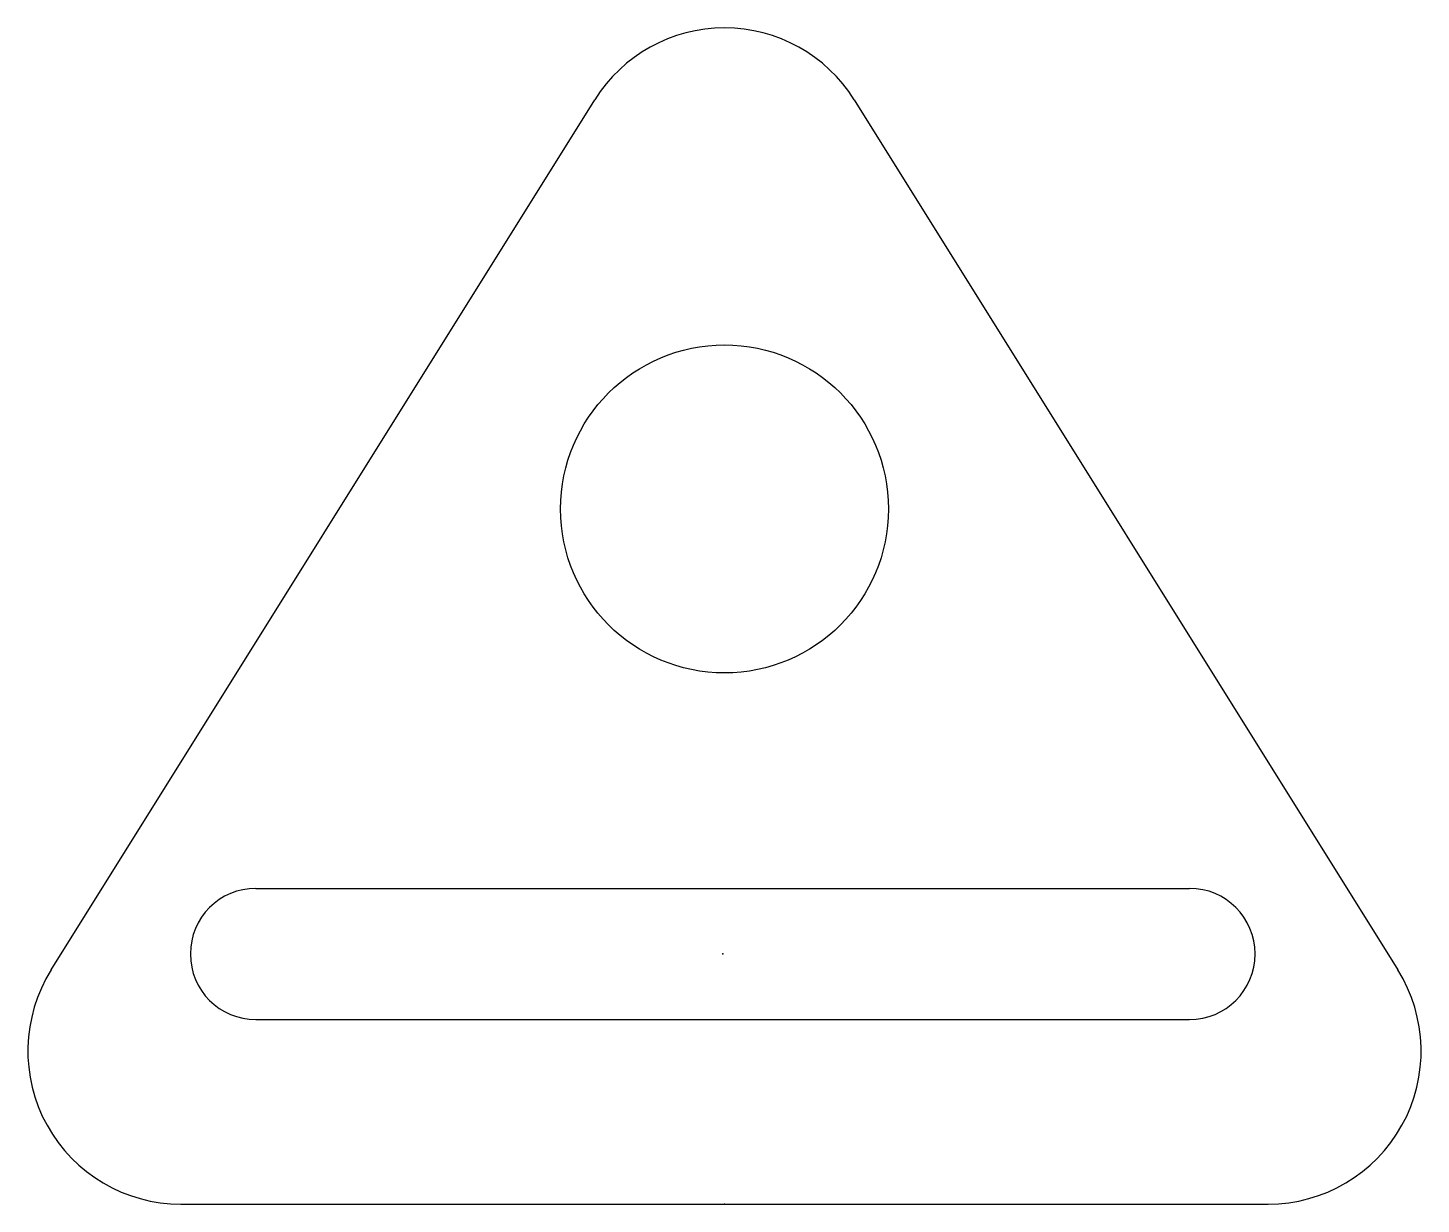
# Model space of a CAD drawing. Header units: millimetres. Extents: x -31.9 to 31.9, y 0 to 53.8.
import ezdxf

# ---------------------------------------------------------------- set-up
doc = ezdxf.new("R2010")
doc.units = ezdxf.units.MM
doc.header["$PDSIZE"] = -1

msp = doc.modelspace()

# ---------------------------------------------------------------- linework, layer by layer
at = {"color": 7, "linetype": 'Continuous'}
for p, q in [((-30.806, 10.71), (-5.936, 50.502)), ((5.936, 50.502), (30.806, 10.71)), ((-21.437, 14.44), (21.275, 14.44)), ((-21.437, 8.44), (21.275, 8.44)), ((-24.87, 0), (24.87, 0))]:
    msp.add_line(p, q, dxfattribs=at)
msp.add_circle((0, 31.792), 7.5, dxfattribs=at)
for centre, radius, start, end in [((0, 46.792), 7, 32.00538, 147.99462), ((-21.437, 11.44), 3, 90, 270), ((21.275, 11.44), 3, 270, 90), ((-24.87, 7), 7, 147.99462, 270), ((24.87, 7), 7, 270, 32.00538)]:
    msp.add_arc(centre, radius, start, end, dxfattribs=at)
for p in [(-0.081, 11.44), (0, 0)]:
    msp.add_point(p, dxfattribs=at)

doc.saveas('drawing.dxf')
